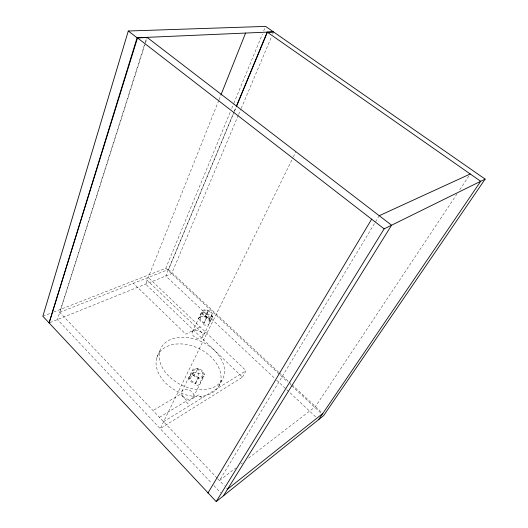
<?xml version="1.0" encoding="UTF-8"?>
<svg xmlns="http://www.w3.org/2000/svg" width="528" height="528" viewBox="0 0 528 528"><rect width="100%" height="100%" fill="white"/><g stroke="black" fill="none" stroke-linecap="round" stroke-linejoin="round"><path stroke-width="0.4" stroke-dasharray="2.64 1.98" d="M202.976 312.233L200.35 317.77L199.221 317.315A5.9 3.782 25.5 0 0 203.933 323.314L206.745 316.998M205.273 316.516L205.425 315.757A5.9 3.782 25.5 0 1 210.137 321.697L209.114 320.945A4.719 3.023 25.5 0 0 206.217 316.912L205.273 316.516L207.913 310.999M144.309 45.223L57.453 319.565L211.603 483.179M145.306 42.082L146.797 37.369M217.193 478.177L59.743 312.338L145.226 43.771M145.477 42.986L147.226 37.488M200.35 317.77L200.244 318.067A4.719 3.023 25.5 0 0 203.128 322.133L204.085 322.535M218.737 100.485L145.629 284.11L242.464 377.164L160.189 428.617L292.994 157.621M219.041 99.719L220.565 95.885M53.625 312.055L165.812 268.237L230.446 111.573M231.7 108.537L233.581 103.97M233.897 103.211L262.449 34.003M263.703 30.961L264.957 27.918M59.743 312.338L168.511 269.491L234.01 112.002M234.326 111.243L235.904 107.435M234.095 112.075L165.799 275.999L274.27 377.949M234.412 111.309L236.003 107.507M238.313 115.229L171.62 273.662L49.097 322.925M238.636 114.47L240.867 109.164M241.19 108.412L271.313 37.27M272.593 34.228L273.557 31.951M156.816 357.647L159.859 350.83M192.265 331.993L201.92 311.553M203.933 323.314L206.593 317.77L208.058 310.24L204.772 317.123A5.887 3.788 25.5 0 0 198.568 318.694L201.841 311.771L212.817 316.186L209.471 323.063A5.887 3.788 25.5 0 1 203.273 324.687M209.009 321.248L211.688 315.731M202.752 336.956A5.801 3.828 25.5 0 0 196.462 330.158A5.801 3.828 25.5 0 0 193.433 336.059A5.801 3.828 25.5 0 0 202.752 336.956L212.645 316.628A5.933 3.762 25.5 0 0 206.151 309.797A5.933 3.762 25.5 0 0 203.168 315.592A5.933 3.762 25.5 0 0 212.645 316.628M293.357 156.882L295.898 151.701M181.889 391.4L192.291 370.333M190.37 378.266L189.143 378.088A6.514 4.607 27.1 0 0 195.558 383.915L195.505 382.899L194.522 382.655A5.207 3.683 27.1 0 1 190.37 378.266L193.208 372.544M195.505 382.899L198.383 377.19M195.558 383.915L198.442 378.206L197.868 368.379L194.317 375.487A6.501 4.607 27.1 0 0 188.437 379.513L191.968 372.365L204.296 374.147L200.686 381.236A6.501 4.607 27.1 0 1 194.845 385.334M193.327 397.122L204.019 376.187M218.473 386.753A34.234 24.011 26.1 0 0 184.589 344.216A34.234 24.011 26.1 0 0 162.591 379.632A34.234 24.011 26.1 0 0 218.473 386.753L221.991 380.167A34.505 23.899 26.1 0 0 187.704 337.564A34.505 23.899 26.1 0 0 165.779 372.801A34.505 23.899 26.1 0 0 221.991 380.167M242.464 377.164L246.055 370.709L148.282 277.457M379.236 215.714L219.45 480.559L235.778 467.98M457.01 193.882L315.473 406.593L248.193 458.416M459.749 189.77L470.25 173.983M241.006 463.954L242.312 462.944M163.574 421.7L246.055 370.709M159.469 417.351L186.826 400.726L180.484 394.258L152.995 410.533M205.9 332.409L203.141 333.835L145.405 278.593M200.165 326.944L185.823 334.178L133.379 283.331M42.867 316.259L50.549 313.256M168.511 269.491L278.731 372.319M279.338 372.88L288.374 381.308M288.974 381.869L291.383 384.12M291.984 384.681L322.826 413.45M165.812 268.237L287.582 381.955M289.984 384.199L291.185 385.321M291.786 385.882L321.229 413.378M276.665 380.206L316.226 417.377M201.92 397.987L198.746 394.799L186.542 402.244L189.743 405.511M217.754 478.771L224.334 485.701M226.505 487.991L227.594 489.133M213.866 485.582L220.645 492.776M211.787 315.434L211.537 316.18A4.745 3.01 25.5 0 1 206.93 317.077L205.781 316.589A4.745 3.01 25.5 0 1 202.871 312.53L203.128 311.784A4.745 3.01 25.5 0 1 207.728 310.926L208.864 311.401A4.745 3.01 25.5 0 1 211.787 315.434M198.7 377.263L197.393 376.946A5.247 3.67 27 0 1 193.182 372.049A5.247 3.67 27 0 1 197.611 369.296L198.898 369.62A5.247 3.67 27 0 1 203.102 374.504A5.247 3.67 27 0 1 198.7 377.263M182.761 396.224A6.395 4.646 27.2 0 0 193.195 397.379A6.395 4.646 27.2 0 0 186.833 389.275A6.395 4.646 27.2 0 0 182.761 396.224M193.248 375.144A6.554 4.587 27 0 0 203.881 376.444A6.554 4.587 27 0 0 197.287 368.287A6.554 4.587 27 0 0 193.248 375.144"/><path stroke-width="0.79" d="M128.284 31.007L137.082 37.792L273.418 31.845L265.591 26.4L128.284 31.007L42.867 316.259L216.209 501.6L323.631 415.622L485.133 179.104L273.557 31.951L267.366 32.221L236.32 106.748M137.082 37.792L49.097 322.925L137.518 37.917L147.226 37.488L391.585 225.199L485.133 179.104M220.876 95.119L245.579 33.066M236.221 106.676L267.234 32.116M207.893 493.079L371.639 219.186M216.209 501.6L384.14 228.855L391.585 225.199L223.469 495.772M318.622 419.628L480.698 181.289L267.366 32.221M227.594 489.133L322.826 413.45M379.236 215.714L470.25 173.983M137.518 37.917L384.14 228.855"/></g></svg>
